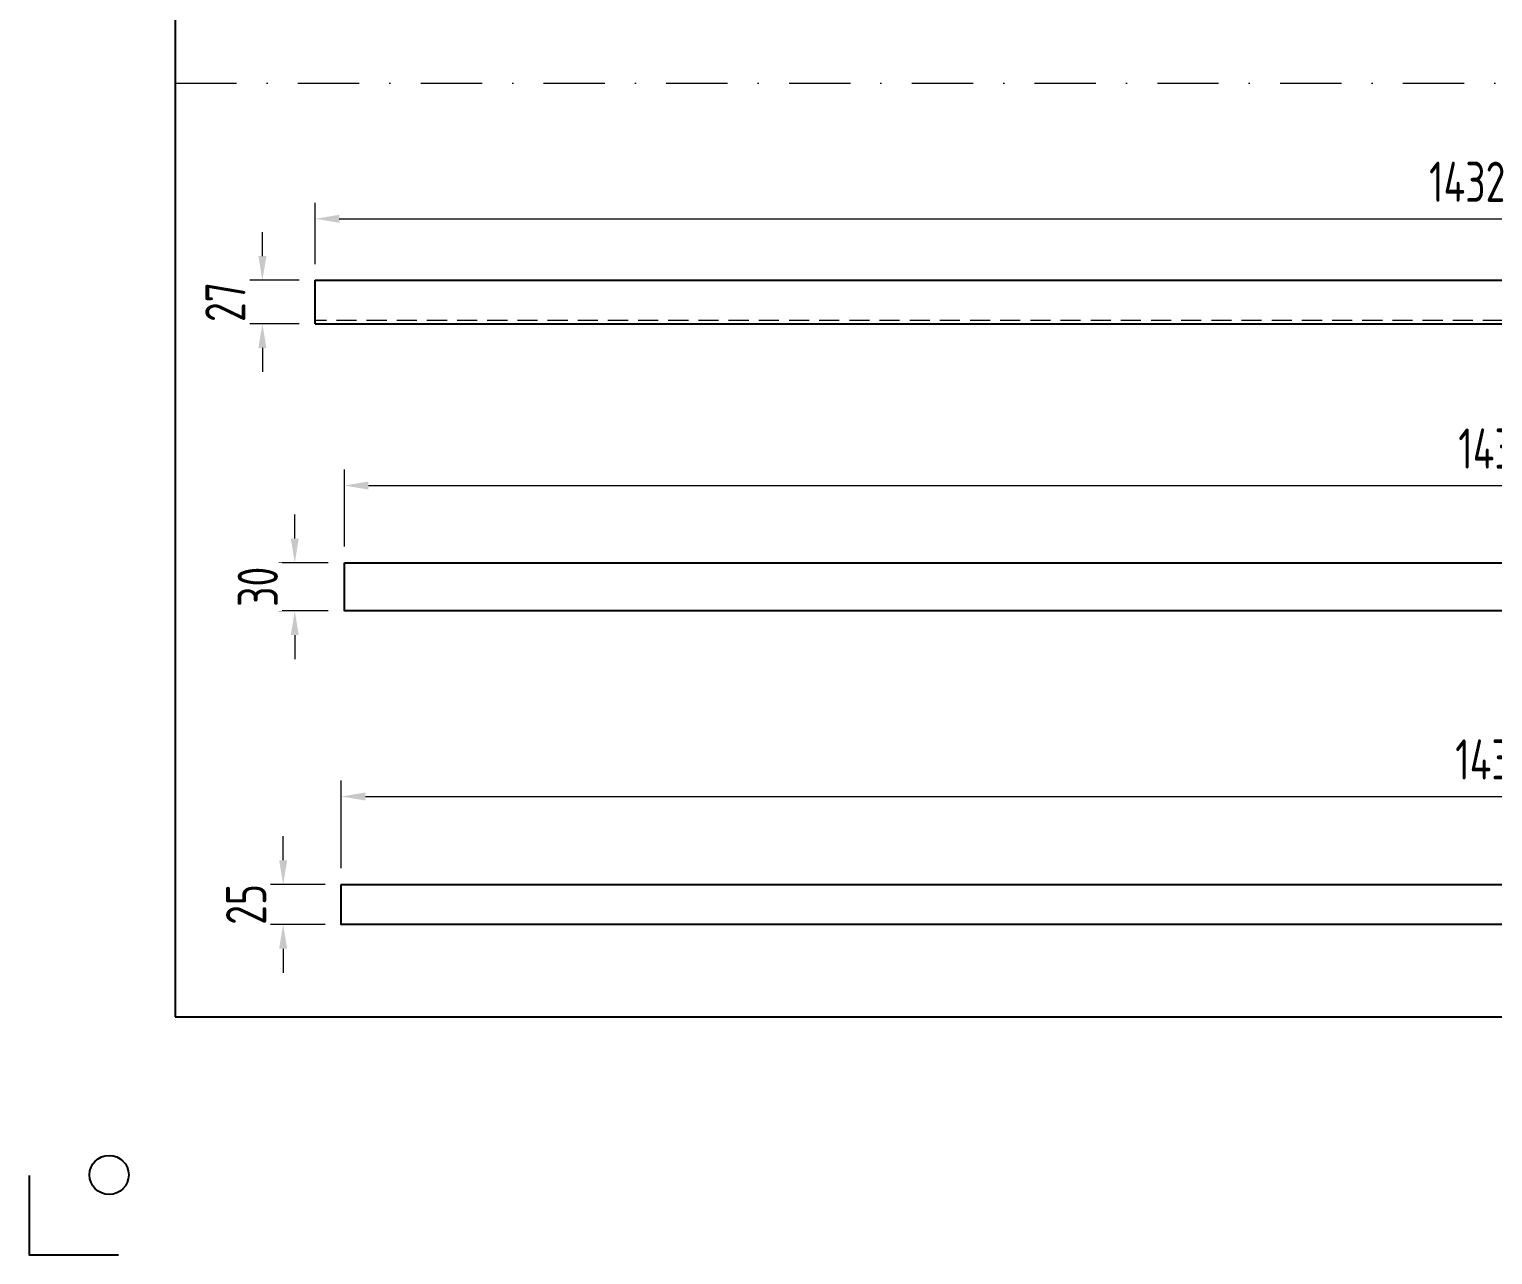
# Model space of a CAD drawing. Header units: millimetres. Extents: x -46397 to 283259, y -8690 to 23983.
# Drawn here: x 228449 to 229358, y -2482 to -1720 of the extents above; entities that cross this region are included whole.
import ezdxf

# ---------------------------------------------------------------- set-up
doc = ezdxf.new("R2010")
doc.units = ezdxf.units.MM
doc.linetypes.add('DASHDOT', pattern=[25.4, 12.7, -6.35, 0, -6.35])
doc.linetypes.add('HIDDEN', pattern=[0.375, 0.25, -0.125])
doc.layers.get('Defpoints').update_dxf_attribs({"lineweight": 0})
for name, color, linetype, lineweight in [('Dtext', 255, 'Continuous', 20), ('Long_AM_Box', 5, 'DASHDOT', 9), ('Long_AM_Hidden', 4, 'HIDDEN', 9), ('Long_AM_Visible', 30, 'Continuous', 25), ('Long_Dim', 3, 'Continuous', 9)]:
    doc.layers.add(name, color=color, linetype=linetype, lineweight=lineweight)
doc.styles.add('Chu va so', font='arial.ttf')
doc.styles.add('GHI CHÚ 3', font='isocp_IV25.ttf', dxfattribs={"width": 0.8})
doc.styles.add('TCVN', font='arial.ttf')
doc.dimstyles.new('Vuong_DIM', dxfattribs={"dimtxt": 2.5, "dimasz": 2.3, "dimexe": 1.25, "dimexo": 0, "dimtad": 1, "dimtoh": 1, "dimdec": 0, "dimdsep": 46, "dimtxsty": 'GHI CHÚ 3', "dimcen": 2.3, "dimclrd": 9, "dimclre": 9, "dimclrt": 2, "dimadec": 0, "dimazin": 0, "dimtm": 1e-09, "dimtfac": 1, "dimtdec": 0, "dimtofl": 0, "dimtmove": 1, "dimatfit": 3, "dimfxl": 1, "dimtfill": 1, "dimlwd": 9, "dimlwe": 9, "dimarcsym": 1})

# ---------------------------------------------------------------- blocks, each defined once
blk = doc.blocks.new('dsfdfd')
at = {"layer": 'Long_AM_Hidden', "ltscale": 50}
blk.add_line((1051.7, 38.86, -0.25), (-380.3, 38.86, -0.25), dxfattribs=at)
at = {"layer": 'Long_AM_Visible'}
for p, q in [((-380.3, 63.86, -0.25), (1051.7, 63.86, -0.25)), ((-380.3, 36.86, -0.25), (-380.3, 63.86, -0.25)), ((-380.3, 36.86, -0.25), (1051.7, 36.86, -0.25))]:
    blk.add_line(p, q, dxfattribs=at)
blk = doc.blocks.new('*D2377')
at = {"layer": 'Defpoints', "color": 0, "transparency": 16777216}
for p in [(230058.59, -1837.59), (228626.59, -1875.83, -0.25), (230058.59, -1875.83, -0.25)]:
    blk.add_point(p, dxfattribs=at)
at = {"layer": 'Long_Dim', "color": 9, "lineweight": 9, "transparency": 16777216}
for p, q in [((228626.59, -1865.83), (228626.59, -1827.59)), ((230058.59, -1865.83), (230058.59, -1827.59)), ((228641.59, -1837.59), (230043.59, -1837.59))]:
    blk.add_line(p, q, dxfattribs=at)
at = {"layer": 'Long_Dim', "color": 9, "transparency": 16777216}
for points in [[(228641.59, -1835.09), (228641.59, -1840.09), (228626.59, -1837.59)], [(230043.59, -1835.09), (230043.59, -1840.09), (230058.59, -1837.59)]]:
    blk.add_solid(points, dxfattribs=at)
at = {"layer": 'Long_Dim', "color": 2, "transparency": 16777216, "insert": (229342.59, -1814.6), "char_height": 25, "attachment_point": 5, "style": 'GHI CHÚ 3', "bg_fill": 3, "box_fill_scale": 1.1, "bg_fill_color": 256, "bg_fill_true_color": 13158600, "bg_fill_transparency": 0}
blk.add_mtext('1432', dxfattribs=at)
blk = doc.blocks.new('*D2286')
at = {"layer": 'Defpoints', "color": 0, "transparency": 16777216}
for p in [(230076.74, -2003.45), (228644.74, -2051.41), (230076.74, -2051.41)]:
    blk.add_point(p, dxfattribs=at)
at = {"layer": 'Long_Dim', "color": 9, "lineweight": 9, "transparency": 16777216}
for p, q in [((228644.74, -2041.41), (228644.74, -1993.45)), ((230076.74, -2041.41), (230076.74, -1993.45)), ((228659.74, -2003.45), (230061.74, -2003.45))]:
    blk.add_line(p, q, dxfattribs=at)
at = {"layer": 'Long_Dim', "color": 9, "transparency": 16777216}
for points in [[(228659.74, -2000.95), (228659.74, -2005.95), (228644.74, -2003.45)], [(230061.74, -2000.95), (230061.74, -2005.95), (230076.74, -2003.45)]]:
    blk.add_solid(points, dxfattribs=at)
at = {"layer": 'Long_Dim', "color": 2, "transparency": 16777216, "insert": (229360.74, -1980.46), "char_height": 25, "attachment_point": 5, "style": 'GHI CHÚ 3', "bg_fill": 3, "box_fill_scale": 1.1, "bg_fill_color": 256, "bg_fill_true_color": 13158600, "bg_fill_transparency": 0}
blk.add_mtext('1432', dxfattribs=at)
blk = doc.blocks.new('*D2285')
at = {"layer": 'Defpoints', "color": 0, "transparency": 16777216}
for p in [(228613.94, -2051.41), (228644.74, -2051.41), (228644.74, -2081.41)]:
    blk.add_point(p, dxfattribs=at)
at = {"layer": 'Long_Dim', "color": 9, "lineweight": 9, "transparency": 16777216}
for p, q in [((228613.94, -2036.41), (228613.94, -2021.41)), ((228634.74, -2051.41), (228603.94, -2051.41)), ((228634.74, -2081.41), (228603.94, -2081.41)), ((228613.94, -2096.41), (228613.94, -2111.41))]:
    blk.add_line(p, q, dxfattribs=at)
at = {"layer": 'Long_Dim', "color": 9, "transparency": 16777216}
for points in [[(228611.44, -2036.41), (228616.44, -2036.41), (228613.94, -2051.41)], [(228611.44, -2096.41), (228616.44, -2096.41), (228613.94, -2081.41)]]:
    blk.add_solid(points, dxfattribs=at)
at = {"layer": 'Long_Dim', "color": 2, "transparency": 16777216, "insert": (228590.95, -2066.41), "char_height": 25, "attachment_point": 5, "rotation": 90, "style": 'GHI CHÚ 3', "bg_fill": 3, "box_fill_scale": 1.1, "bg_fill_color": 256, "bg_fill_true_color": 13158600, "bg_fill_transparency": 0}
blk.add_mtext('30', dxfattribs=at)
blk = doc.blocks.new('*D2284')
at = {"layer": 'Defpoints', "color": 0, "transparency": 16777216}
for p in [(230074.84, -2196.77), (228642.84, -2251.39), (230074.84, -2251.39)]:
    blk.add_point(p, dxfattribs=at)
at = {"layer": 'Long_Dim', "color": 9, "lineweight": 9, "transparency": 16777216}
for p, q in [((228642.84, -2241.39), (228642.84, -2186.77)), ((230074.84, -2241.39), (230074.84, -2186.77)), ((228657.84, -2196.77), (230059.84, -2196.77))]:
    blk.add_line(p, q, dxfattribs=at)
at = {"layer": 'Long_Dim', "color": 9, "transparency": 16777216}
for points in [[(228657.84, -2194.27), (228657.84, -2199.27), (228642.84, -2196.77)], [(230059.84, -2194.27), (230059.84, -2199.27), (230074.84, -2196.77)]]:
    blk.add_solid(points, dxfattribs=at)
at = {"layer": 'Long_Dim', "color": 2, "transparency": 16777216, "insert": (229358.84, -2173.78), "char_height": 25, "attachment_point": 5, "style": 'GHI CHÚ 3', "bg_fill": 3, "box_fill_scale": 1.1, "bg_fill_color": 256, "bg_fill_true_color": 13158600, "bg_fill_transparency": 0}
blk.add_mtext('1432', dxfattribs=at)
blk = doc.blocks.new('*D2283')
at = {"layer": 'Defpoints', "color": 0, "transparency": 16777216}
for p in [(228606.71, -2251.39), (228642.84, -2251.39), (228642.84, -2276.39)]:
    blk.add_point(p, dxfattribs=at)
at = {"layer": 'Long_Dim', "color": 9, "lineweight": 9, "transparency": 16777216}
for p, q in [((228606.71, -2236.39), (228606.71, -2221.39)), ((228632.84, -2251.39), (228596.71, -2251.39)), ((228632.84, -2276.39), (228596.71, -2276.39)), ((228606.71, -2291.39), (228606.71, -2306.39))]:
    blk.add_line(p, q, dxfattribs=at)
at = {"layer": 'Long_Dim', "color": 9, "transparency": 16777216}
for points in [[(228604.21, -2236.39), (228609.21, -2236.39), (228606.71, -2251.39)], [(228604.21, -2291.39), (228609.21, -2291.39), (228606.71, -2276.39)]]:
    blk.add_solid(points, dxfattribs=at)
at = {"layer": 'Long_Dim', "color": 2, "transparency": 16777216, "insert": (228583.72, -2263.89), "char_height": 25, "attachment_point": 5, "rotation": 90, "style": 'GHI CHÚ 3', "bg_fill": 3, "box_fill_scale": 1.1, "bg_fill_color": 256, "bg_fill_true_color": 13158600, "bg_fill_transparency": 0}
blk.add_mtext('25', dxfattribs=at)
blk = doc.blocks.new('*D2282')
at = {"layer": 'Defpoints', "color": 0, "transparency": 16777216}
for p in [(228593.8, -1875.83), (228626.59, -1875.83, -0.25), (228626.59, -1902.83, -0.25)]:
    blk.add_point(p, dxfattribs=at)
at = {"layer": 'Long_Dim', "color": 9, "lineweight": 9, "transparency": 16777216}
for p, q in [((228593.8, -1860.83), (228593.8, -1845.83)), ((228616.59, -1875.83), (228583.8, -1875.83)), ((228616.59, -1902.83), (228583.8, -1902.83)), ((228593.8, -1917.83), (228593.8, -1932.83))]:
    blk.add_line(p, q, dxfattribs=at)
at = {"layer": 'Long_Dim', "color": 9, "transparency": 16777216}
for points in [[(228591.3, -1860.83), (228596.3, -1860.83), (228593.8, -1875.83)], [(228591.3, -1917.83), (228596.3, -1917.83), (228593.8, -1902.83)]]:
    blk.add_solid(points, dxfattribs=at)
at = {"layer": 'Long_Dim', "color": 2, "transparency": 16777216, "insert": (228570.8, -1889.33), "char_height": 25, "attachment_point": 5, "rotation": 90, "style": 'GHI CHÚ 3', "bg_fill": 3, "box_fill_scale": 1.1, "bg_fill_color": 256, "bg_fill_true_color": 13158600, "bg_fill_transparency": 0}
blk.add_mtext('27', dxfattribs=at)
blk = doc.blocks.new('*U2442')
at = {"lineweight": 25}
for points in [[(0, 0), (4432.7, 0), (4432.7, 2903.7), (0, 2903.7)], [(0, 0), (3351.6, 0), (3351.6, 2903.7), (0, 2903.7)]]:
    blk.add_lwpolyline(points, close=True, dxfattribs=at)
at = {"lineweight": 25, "elevation": -0.1}
blk.add_lwpolyline([(-99.8, -108.5), (-99.8, -162.7), (-38.8, -162.7)], dxfattribs=at)
at = {"lineweight": 25}
blk.add_circle((-45.2, -108.1, -0.1), 13.4, dxfattribs=at)
at = {"layer": 'Dtext', "ltscale": 0.1}
for tag, p, height, style in [('FOR_APPROVAL3', (3573.2, 1089.3, -0.2), 23.2, 'TCVN'), ('REV_3', (3380.1, 1090.6), 19.3, 'TCVN'), ('REV_2', (3380.1, 1018.5), 19.3, 'TCVN'), ('FOR_APPROVAL2', (3573.2, 1017.2, -0.2), 23.2, 'TCVN'), ('REV_1', (3380.1, 946.5), 19.3, 'TCVN'), ('FOR_APPROVAL1', (3573.2, 945.1, -0.2), 23.2, 'TCVN'), ('REV_0', (3380.1, 874.4), 19.3, 'TCVN'), ('NGUOI_VE', (3778.9, 873.4, -0.2), 23.2, 'TCVN'), ('NGUOI_KIEM_2', (3983.6, 873.4, -0.2), 23.2, 'TCVN'), ('NGUOI_DUYET', (4230.9, 873.4, -0.2), 23.2, 'TCVN'), ('1.1_A4', (4243.3, 44, -0.2), 23.2, 'Chu va so'), ('A4_A4', (4320.4, 44, -0.2), 23.2, 'Chu va so'), ('REV.', (4383.9, 44, -0.2), 23.2, 'Chu va so')]:
    blk.add_attdef(tag, p, '', height=height, dxfattribs=dict(at, style=style))
for tag, p, height, style, width in [('NGAY_REV03', (3429.1, 1089.3, -0.2), 20.1, 'TCVN', 0.95), ('NGAY_REV02', (3429.1, 1017.2, -0.2), 20.1, 'TCVN', 0.95), ('NGAY_REV01', (3429.1, 945.1, -0.2), 20.1, 'TCVN', 0.95), ('NGAY_REV0', (3429.1, 873, -0.2), 20.1, 'TCVN', 0.95), ('DWD.NO', (3427.3, 18.8, -0.2), 30.9, 'Chu va so', 0.85)]:
    blk.add_attdef(tag, p, '', height=height, dxfattribs=dict(at, style=style, width=width))
at = {"layer": 'Dtext', "lineweight": 25, "ltscale": 0.1, "style": 'Chu va so'}
for tag, p, height in [('PROJECT_CODE', (3650.5, 363), 46.3), ('TITLE1', (3449.9, 276.8, -0.2), 30.9), ('TITLE2', (3449.9, 204.2, -0.2), 30.9), ('TITLE3', (3449.9, 132.1, -0.2), 30.9)]:
    blk.add_attdef(tag, p, '', height=height, dxfattribs=at)

msp = doc.modelspace()

# ---------------------------------------------------------------- linework, layer by layer
at = {"layer": 'Long_AM_Box', "ltscale": 3}
msp.add_line((228539.61, -1753.21, -0.25), (231584.37, -1753.21, -0.25), dxfattribs=at)
at = {"layer": 'Long_AM_Visible'}
for points in [[(228644.74, -2051.41), (230076.74, -2051.41), (230076.74, -2081.41), (228644.74, -2081.41)], [(228642.84, -2251.39), (230074.84, -2251.39), (230074.84, -2276.39), (228642.84, -2276.39)]]:
    msp.add_lwpolyline(points, close=True, dxfattribs=at)

# ---------------------------------------------------------------- block references
msp.add_blockref('dsfdfd', (229006.89, -1939.69), dxfattribs=at)

# ---------------------------------------------------------------- next in the draw order: dimensions: what is measured, and where the dimension line sits
at = {"layer": 'Long_Dim'}
for base, p1, p2, picture, middle in [((230058.59, -1837.59), (228626.59, -1875.83, -0.25), (230058.59, -1875.83, -0.25), '*D2377', (229342.59, -1814.6)), ((230076.74, -2003.45), (228644.74, -2051.41), (230076.74, -2051.41), '*D2286', (229360.74, -1980.46)), ((230074.84, -2196.77), (228642.84, -2251.39), (230074.84, -2251.39), '*D2284', (229358.84, -2173.78))]:
    dim = msp.add_linear_dim(base=base, p1=p1, p2=p2, dimstyle='Vuong_DIM', override={"dimtxt": 25, "dimasz": 15, "dimexe": 10, "dimexo": 10, "dimgap": 10}, dxfattribs=at)
    dim.commit()
    dim.dimension.update_dxf_attribs({"geometry": picture, "text_midpoint": middle})

# ---------------------------------------------------------------- next in the draw order: dimensions: what is measured, and where the dimension line sits
for base, p1, p2, picture, middle in [((228593.8, -1875.83), (228626.59, -1902.83, -0.25), (228626.59, -1875.83, -0.25), '*D2282', (228593.8, -1889.33)), ((228613.94, -2051.41), (228644.74, -2081.41), (228644.74, -2051.41), '*D2285', (228613.94, -2066.41)), ((228606.71, -2251.39), (228642.84, -2276.39), (228642.84, -2251.39), '*D2283', (228606.71, -2263.89))]:
    dim = msp.add_linear_dim(base=base, p1=p1, p2=p2, angle=90, dimstyle='Vuong_DIM', override={"dimtxt": 25, "dimasz": 15, "dimexe": 10, "dimexo": 10, "dimgap": 10}, dxfattribs=at)
    dim.commit()
    dim.dimension.update_dxf_attribs({"geometry": picture, "text_midpoint": middle, "dimtype": 160})

# ---------------------------------------------------------------- next in the draw order: block references
at = {"xscale": 0.9084576280678549, "yscale": 0.9084576280678549, "zscale": 0.9084576280678549}
msp.add_blockref('*U2442', (228539.61, -2333.86, -0.25), dxfattribs=at)

doc.saveas('drawing.dxf')
